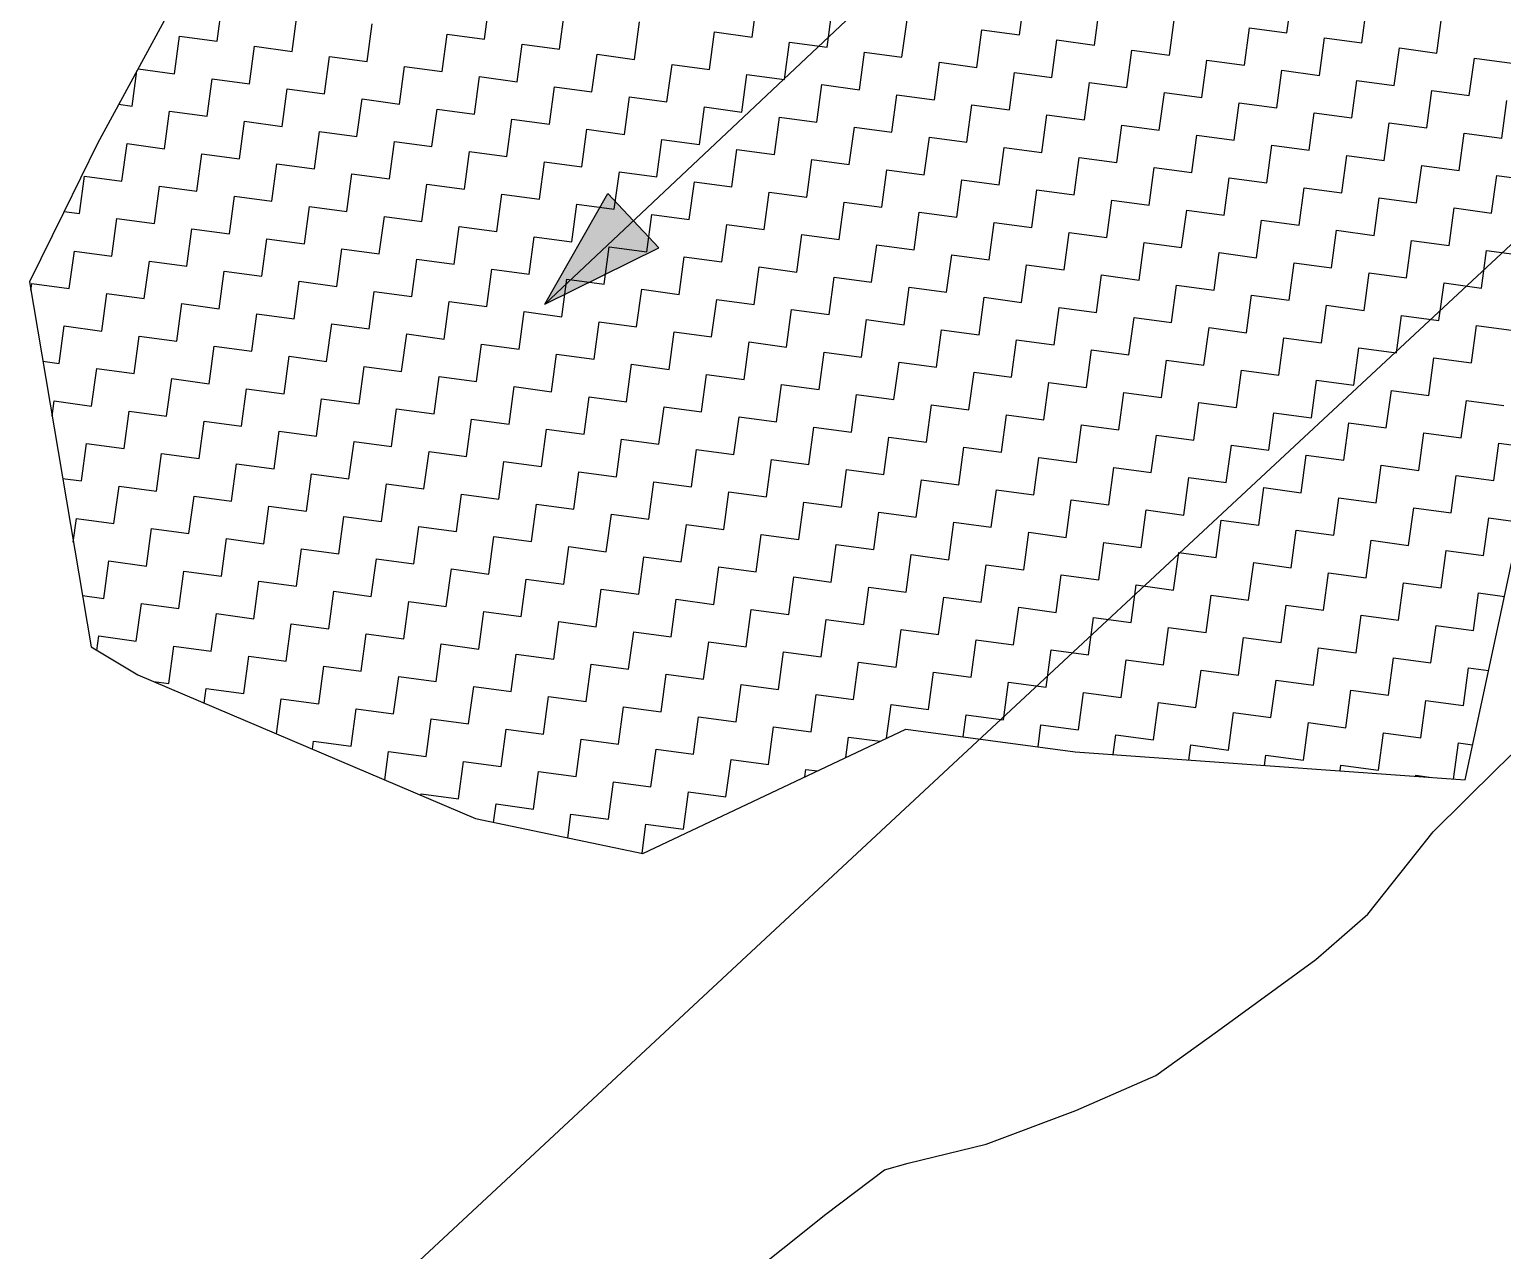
# Model space of a CAD drawing. Header units: metres. Extents: x 291974 to 293244, y 2020596 to 2023640.
# Drawn here: x 292284.4 to 292381.7, y 2020864.5 to 2020945.2 of the extents above; entities that cross this region are included whole.
import ezdxf

# ---------------------------------------------------------------- set-up
doc = ezdxf.new("R2010")
doc.units = ezdxf.units.M
doc.header["$MEASUREMENT"] = 0
for name, color, linetype in [('LINE_WATER', 4, 'Continuous'), ('POLY_HATCH', 12, 'Continuous'), ('POLY_PARCEL', 6, 'Continuous')]:
    doc.layers.add(name, color=color, linetype=linetype)

msp = doc.modelspace()

# ---------------------------------------------------------------- hatches: boundary and pattern name
h = msp.add_hatch(color=256)
h.paths.add_polyline_path([(292324.273, 2020932.608), (292322.583, 2020934.401), (292318.412, 2020927.085)])
h.paths.add_polyline_path([(292318.412, 2020927.085), (292325.962, 2020930.815), (292324.273, 2020932.608)])

# ---------------------------------------------------------------- linework, layer by layer
for points in [[(292318.412, 2020927.085), (292353.724, 2020960.36)], [(292318.412, 2020927.085), (292322.583, 2020934.401)], [(292322.583, 2020934.401), (292325.962, 2020930.815)], [(292318.412, 2020927.085), (292325.962, 2020930.815)]]:
    msp.add_lwpolyline(points)
at = {"layer": 'LINE_WATER'}
for p, q in [((292381.369, 2020896.406), (292386.852, 2020901.728)), ((292377.123, 2020892.216), (292381.369, 2020896.406)), ((292372.811, 2020886.778), (292377.123, 2020892.216)), ((292369.374, 2020883.778), (292372.811, 2020886.778)), ((292362.886, 2020879.025), (292369.374, 2020883.778)), ((292358.811, 2020876.111), (292362.886, 2020879.025)), ((292353.517, 2020873.794), (292358.811, 2020876.111)), ((292347.585, 2020871.563), (292353.517, 2020873.794)), ((292342.435, 2020870.309), (292347.585, 2020871.563)), ((292340.86, 2020869.872), (292342.435, 2020870.309)), ((292336.998, 2020866.929), (292340.86, 2020869.872)), ((292331.176, 2020862.302), (292336.998, 2020866.929))]:
    msp.add_line(p, q, dxfattribs=at)
at = {"layer": 'POLY_HATCH'}
for p, q in [((292297.491, 2020953.61), (292288.84, 2020937.705)), ((292288.84, 2020937.705), (292286.597, 2020933.13)), ((292286.597, 2020933.13), (292284.353, 2020928.555)), ((292284.353, 2020928.555), (292288.422, 2020904.432)), ((292381.443, 2020905.919), (292383.641, 2020916.19)), ((292379.246, 2020895.647), (292381.443, 2020905.919)), ((292288.422, 2020904.432), (292291.522, 2020902.593)), ((292291.522, 2020902.593), (292313.829, 2020893.083)), ((292324.905, 2020890.778), (292342.282, 2020899.003)), ((292342.282, 2020899.003), (292353.466, 2020897.496)), ((292353.466, 2020897.496), (292379.246, 2020895.647)), ((292313.829, 2020893.083), (292324.905, 2020890.778))]:
    msp.add_line(p, q, dxfattribs=at)
at = {"layer": 'POLY_HATCH', "linetype": 'Continuous'}
for p, q in [((292314.436, 2020944.604), (292314.77, 2020947.081)), ((292332.113, 2020944.744), (292332.447, 2020947.221)), ((292349.79, 2020944.884), (292350.123, 2020947.361)), ((292367.466, 2020945.024), (292367.8, 2020947.501)), ((292296.759, 2020944.464), (292297.093, 2020946.941)), ((292301.714, 2020943.796), (292302.048, 2020946.274)), ((292319.391, 2020943.936), (292319.725, 2020946.414)), ((292337.068, 2020944.076), (292337.402, 2020946.554)), ((292354.745, 2020944.216), (292355.079, 2020946.694)), ((292372.422, 2020944.356), (292372.756, 2020946.834)), ((292377.377, 2020943.688), (292377.711, 2020946.166)), ((292306.669, 2020943.128), (292307.003, 2020945.606)), ((292324.346, 2020943.268), (292324.68, 2020945.746)), ((292342.023, 2020943.408), (292342.357, 2020945.886)), ((292346.978, 2020942.74), (292347.312, 2020945.218)), ((292347.312, 2020945.218), (292349.79, 2020944.884)), ((292359.7, 2020943.548), (292360.034, 2020946.026)), ((292364.655, 2020942.88), (292364.989, 2020945.358)), ((292364.989, 2020945.358), (292367.466, 2020945.024)), ((292293.947, 2020942.32), (292294.281, 2020944.798)), ((292294.281, 2020944.798), (292296.759, 2020944.464)), ((292311.624, 2020942.46), (292311.958, 2020944.938)), ((292311.958, 2020944.938), (292314.436, 2020944.604)), ((292316.579, 2020941.792), (292316.913, 2020944.27)), ((292316.913, 2020944.27), (292319.391, 2020943.936)), ((292329.301, 2020942.6), (292329.635, 2020945.078)), ((292329.635, 2020945.078), (292332.113, 2020944.744)), ((292334.256, 2020941.932), (292334.59, 2020944.41)), ((292334.59, 2020944.41), (292337.068, 2020944.076)), ((292351.933, 2020942.072), (292352.267, 2020944.55)), ((292352.267, 2020944.55), (292354.745, 2020944.216)), ((292369.61, 2020942.212), (292369.944, 2020944.69)), ((292369.944, 2020944.69), (292372.422, 2020944.356)), ((292298.902, 2020941.652), (292299.236, 2020944.13)), ((292299.236, 2020944.13), (292301.714, 2020943.796)), ((292303.857, 2020940.985), (292304.191, 2020943.462)), ((292304.191, 2020943.462), (292306.669, 2020943.128)), ((292321.534, 2020941.124), (292321.868, 2020943.602)), ((292321.868, 2020943.602), (292324.346, 2020943.268)), ((292339.211, 2020941.264), (292339.545, 2020943.742)), ((292339.545, 2020943.742), (292342.023, 2020943.408)), ((292356.888, 2020941.404), (292357.222, 2020943.882)), ((292357.222, 2020943.882), (292359.7, 2020943.548)), ((292361.843, 2020940.737), (292362.177, 2020943.214)), ((292362.177, 2020943.214), (292364.655, 2020942.88)), ((292374.565, 2020941.544), (292374.899, 2020944.022)), ((292374.899, 2020944.022), (292377.377, 2020943.688)), ((292379.52, 2020940.877), (292379.854, 2020943.354)), ((292379.854, 2020943.354), (292382.332, 2020943.02)), ((292291.136, 2020940.177), (292291.449, 2020942.502)), ((292291.528, 2020942.646), (292293.947, 2020942.32)), ((292308.813, 2020940.317), (292309.147, 2020942.794)), ((292309.147, 2020942.794), (292311.624, 2020942.46)), ((292326.49, 2020940.457), (292326.824, 2020942.934)), ((292326.824, 2020942.934), (292329.301, 2020942.6)), ((292331.445, 2020939.789), (292331.779, 2020942.266)), ((292331.779, 2020942.266), (292334.256, 2020941.932)), ((292344.166, 2020940.597), (292344.5, 2020943.074)), ((292344.5, 2020943.074), (292346.978, 2020942.74)), ((292349.122, 2020939.929), (292349.456, 2020942.406)), ((292349.456, 2020942.406), (292351.933, 2020942.072)), ((292366.799, 2020940.069), (292367.133, 2020942.546)), ((292367.133, 2020942.546), (292369.61, 2020942.212)), ((292296.091, 2020939.509), (292296.425, 2020941.986)), ((292296.425, 2020941.986), (292298.902, 2020941.652)), ((292301.046, 2020938.841), (292301.38, 2020941.318)), ((292301.38, 2020941.318), (292303.857, 2020940.985)), ((292313.768, 2020939.649), (292314.102, 2020942.126)), ((292314.102, 2020942.126), (292316.579, 2020941.792)), ((292318.723, 2020938.981), (292319.057, 2020941.458)), ((292319.057, 2020941.458), (292321.534, 2020941.124)), ((292336.4, 2020939.121), (292336.734, 2020941.598)), ((292336.734, 2020941.598), (292339.211, 2020941.264)), ((292354.077, 2020939.261), (292354.411, 2020941.738)), ((292354.411, 2020941.738), (292356.888, 2020941.404)), ((292371.754, 2020939.401), (292372.088, 2020941.878)), ((292372.088, 2020941.878), (292374.565, 2020941.544)), ((292290.249, 2020940.296), (292291.136, 2020940.177)), ((292306.001, 2020938.173), (292306.335, 2020940.651)), ((292306.335, 2020940.651), (292308.813, 2020940.317)), ((292323.678, 2020938.313), (292324.012, 2020940.791)), ((292324.012, 2020940.791), (292326.49, 2020940.457)), ((292341.355, 2020938.453), (292341.689, 2020940.931)), ((292341.689, 2020940.931), (292344.166, 2020940.597)), ((292346.31, 2020937.785), (292346.644, 2020940.263)), ((292346.644, 2020940.263), (292349.122, 2020939.929)), ((292359.032, 2020938.593), (292359.366, 2020941.071)), ((292359.366, 2020941.071), (292361.843, 2020940.737)), ((292363.987, 2020937.925), (292364.321, 2020940.403)), ((292364.321, 2020940.403), (292366.799, 2020940.069)), ((292376.709, 2020938.733), (292377.043, 2020941.21)), ((292377.043, 2020941.21), (292379.52, 2020940.877)), ((292381.664, 2020938.065), (292381.998, 2020940.543)), ((292293.279, 2020937.365), (292293.613, 2020939.843)), ((292293.613, 2020939.843), (292296.091, 2020939.509)), ((292310.956, 2020937.505), (292311.29, 2020939.983)), ((292311.29, 2020939.983), (292313.768, 2020939.649)), ((292315.911, 2020936.837), (292316.245, 2020939.315)), ((292316.245, 2020939.315), (292318.723, 2020938.981)), ((292328.633, 2020937.645), (292328.967, 2020940.123)), ((292328.967, 2020940.123), (292331.445, 2020939.789)), ((292333.588, 2020936.977), (292333.922, 2020939.455)), ((292333.922, 2020939.455), (292336.4, 2020939.121)), ((292351.265, 2020937.117), (292351.599, 2020939.595)), ((292351.599, 2020939.595), (292354.077, 2020939.261)), ((292368.942, 2020937.257), (292369.276, 2020939.735)), ((292369.276, 2020939.735), (292371.754, 2020939.401)), ((292298.234, 2020936.697), (292298.568, 2020939.175)), ((292298.568, 2020939.175), (292301.046, 2020938.841)), ((292303.19, 2020936.029), (292303.524, 2020938.507)), ((292303.524, 2020938.507), (292306.001, 2020938.173)), ((292320.867, 2020936.169), (292321.2, 2020938.647)), ((292321.2, 2020938.647), (292323.678, 2020938.313)), ((292338.543, 2020936.309), (292338.877, 2020938.787)), ((292338.877, 2020938.787), (292341.355, 2020938.453)), ((292356.22, 2020936.449), (292356.554, 2020938.927)), ((292356.554, 2020938.927), (292359.032, 2020938.593)), ((292373.897, 2020936.589), (292374.231, 2020939.067)), ((292374.231, 2020939.067), (292376.709, 2020938.733)), ((292378.852, 2020935.921), (292379.186, 2020938.399)), ((292379.186, 2020938.399), (292381.664, 2020938.065)), ((292290.468, 2020935.222), (292290.802, 2020937.699)), ((292290.802, 2020937.699), (292293.279, 2020937.365)), ((292308.145, 2020935.361), (292308.479, 2020937.839)), ((292308.479, 2020937.839), (292310.956, 2020937.505)), ((292325.822, 2020935.501), (292326.156, 2020937.979)), ((292326.156, 2020937.979), (292328.633, 2020937.645)), ((292343.499, 2020935.641), (292343.833, 2020938.119)), ((292343.833, 2020938.119), (292346.31, 2020937.785)), ((292348.454, 2020934.974), (292348.788, 2020937.451)), ((292348.788, 2020937.451), (292351.265, 2020937.117)), ((292361.176, 2020935.781), (292361.509, 2020938.259)), ((292361.509, 2020938.259), (292363.987, 2020937.925)), ((292366.131, 2020935.114), (292366.465, 2020937.591)), ((292366.465, 2020937.591), (292368.942, 2020937.257)), ((292295.423, 2020934.554), (292295.757, 2020937.031)), ((292295.757, 2020937.031), (292298.234, 2020936.697)), ((292300.378, 2020933.886), (292300.712, 2020936.363)), ((292300.712, 2020936.363), (292303.19, 2020936.029)), ((292313.1, 2020934.694), (292313.434, 2020937.171)), ((292313.434, 2020937.171), (292315.911, 2020936.837)), ((292318.055, 2020934.026), (292318.389, 2020936.503)), ((292318.389, 2020936.503), (292320.867, 2020936.169)), ((292330.777, 2020934.834), (292331.111, 2020937.311)), ((292331.111, 2020937.311), (292333.588, 2020936.977)), ((292335.732, 2020934.166), (292336.066, 2020936.643)), ((292336.066, 2020936.643), (292338.543, 2020936.309)), ((292353.409, 2020934.306), (292353.743, 2020936.783)), ((292353.743, 2020936.783), (292356.22, 2020936.449)), ((292371.086, 2020934.446), (292371.42, 2020936.923)), ((292371.42, 2020936.923), (292373.897, 2020936.589)), ((292287.656, 2020933.078), (292287.99, 2020935.555)), ((292287.99, 2020935.555), (292290.468, 2020935.222)), ((292305.333, 2020933.218), (292305.667, 2020935.695)), ((292305.667, 2020935.695), (292308.145, 2020935.361)), ((292323.01, 2020933.358), (292323.344, 2020935.835)), ((292323.344, 2020935.835), (292325.822, 2020935.501)), ((292340.687, 2020933.498), (292341.021, 2020935.975)), ((292341.021, 2020935.975), (292343.499, 2020935.641)), ((292358.364, 2020933.638), (292358.698, 2020936.115)), ((292358.698, 2020936.115), (292361.176, 2020935.781)), ((292363.319, 2020932.97), (292363.653, 2020935.447)), ((292363.653, 2020935.447), (292366.131, 2020935.114)), ((292376.041, 2020933.778), (292376.375, 2020936.255)), ((292376.375, 2020936.255), (292378.852, 2020935.921)), ((292380.996, 2020933.11), (292381.33, 2020935.587)), ((292381.33, 2020935.587), (292383.808, 2020935.254)), ((292292.611, 2020932.41), (292292.945, 2020934.888)), ((292292.945, 2020934.888), (292295.423, 2020934.554)), ((292310.288, 2020932.55), (292310.622, 2020935.028)), ((292310.622, 2020935.028), (292313.1, 2020934.694)), ((292327.965, 2020932.69), (292328.299, 2020935.168)), ((292328.299, 2020935.168), (292330.777, 2020934.834)), ((292332.92, 2020932.022), (292333.254, 2020934.5)), ((292333.254, 2020934.5), (292335.732, 2020934.166)), ((292345.642, 2020932.83), (292345.976, 2020935.308)), ((292345.976, 2020935.308), (292348.454, 2020934.974)), ((292350.597, 2020932.162), (292350.931, 2020934.64)), ((292350.931, 2020934.64), (292353.409, 2020934.306)), ((292368.274, 2020932.302), (292368.608, 2020934.78)), ((292368.608, 2020934.78), (292371.086, 2020934.446)), ((292297.567, 2020931.742), (292297.901, 2020934.22)), ((292297.901, 2020934.22), (292300.378, 2020933.886)), ((292302.522, 2020931.074), (292302.856, 2020933.552)), ((292302.856, 2020933.552), (292305.333, 2020933.218)), ((292315.244, 2020931.882), (292315.577, 2020934.36)), ((292315.577, 2020934.36), (292318.055, 2020934.026)), ((292320.199, 2020931.214), (292320.533, 2020933.692)), ((292320.533, 2020933.692), (292323.01, 2020933.358)), ((292337.876, 2020931.354), (292338.21, 2020933.832)), ((292338.21, 2020933.832), (292340.687, 2020933.498)), ((292355.553, 2020931.494), (292355.886, 2020933.972)), ((292355.886, 2020933.972), (292358.364, 2020933.638)), ((292373.229, 2020931.634), (292373.563, 2020934.112)), ((292373.563, 2020934.112), (292376.041, 2020933.778)), ((292378.185, 2020930.966), (292378.519, 2020933.444)), ((292378.519, 2020933.444), (292380.996, 2020933.11)), ((292286.638, 2020933.215), (292287.656, 2020933.078)), ((292289.8, 2020930.266), (292290.134, 2020932.744)), ((292290.134, 2020932.744), (292292.611, 2020932.41)), ((292307.477, 2020930.406), (292307.811, 2020932.884)), ((292307.811, 2020932.884), (292310.288, 2020932.55)), ((292325.154, 2020930.546), (292325.488, 2020933.024)), ((292325.488, 2020933.024), (292327.965, 2020932.69)), ((292342.831, 2020930.686), (292343.165, 2020933.164)), ((292343.165, 2020933.164), (292345.642, 2020932.83)), ((292347.786, 2020930.018), (292348.12, 2020932.496)), ((292348.12, 2020932.496), (292350.597, 2020932.162)), ((292360.508, 2020930.826), (292360.842, 2020933.304)), ((292360.842, 2020933.304), (292363.319, 2020932.97)), ((292365.463, 2020930.158), (292365.797, 2020932.636)), ((292365.797, 2020932.636), (292368.274, 2020932.302)), ((292294.755, 2020929.598), (292295.089, 2020932.076)), ((292295.089, 2020932.076), (292297.567, 2020931.742)), ((292312.432, 2020929.738), (292312.766, 2020932.216)), ((292312.766, 2020932.216), (292315.244, 2020931.882)), ((292317.387, 2020929.071), (292317.721, 2020931.548)), ((292317.721, 2020931.548), (292320.199, 2020931.214)), ((292330.109, 2020929.878), (292330.443, 2020932.356)), ((292330.443, 2020932.356), (292332.92, 2020932.022)), ((292335.064, 2020929.211), (292335.398, 2020931.688)), ((292335.398, 2020931.688), (292337.876, 2020931.354)), ((292352.741, 2020929.351), (292353.075, 2020931.828)), ((292353.075, 2020931.828), (292355.553, 2020931.494)), ((292370.418, 2020929.491), (292370.752, 2020931.968)), ((292370.752, 2020931.968), (292373.229, 2020931.634)), ((292286.988, 2020928.123), (292287.322, 2020930.6)), ((292287.322, 2020930.6), (292289.8, 2020930.266)), ((292299.71, 2020928.931), (292300.044, 2020931.408)), ((292300.044, 2020931.408), (292302.522, 2020931.074)), ((292304.665, 2020928.263), (292304.999, 2020930.74)), ((292304.999, 2020930.74), (292307.477, 2020930.406)), ((292322.342, 2020928.403), (292322.676, 2020930.88)), ((292322.676, 2020930.88), (292325.154, 2020930.546)), ((292340.019, 2020928.543), (292340.353, 2020931.02)), ((292340.353, 2020931.02), (292342.831, 2020930.686)), ((292357.696, 2020928.683), (292358.03, 2020931.16)), ((292358.03, 2020931.16), (292360.508, 2020930.826)), ((292375.373, 2020928.823), (292375.707, 2020931.3)), ((292375.707, 2020931.3), (292378.185, 2020930.966)), ((292380.328, 2020928.155), (292380.662, 2020930.632)), ((292380.662, 2020930.632), (292383.14, 2020930.298)), ((292291.944, 2020927.455), (292292.278, 2020929.932)), ((292292.278, 2020929.932), (292294.755, 2020929.598)), ((292309.621, 2020927.595), (292309.954, 2020930.072)), ((292309.954, 2020930.072), (292312.432, 2020929.738)), ((292327.297, 2020927.735), (292327.631, 2020930.212)), ((292327.631, 2020930.212), (292330.109, 2020929.878)), ((292344.974, 2020927.875), (292345.308, 2020930.352)), ((292345.308, 2020930.352), (292347.786, 2020930.018)), ((292349.93, 2020927.207), (292350.263, 2020929.684)), ((292350.263, 2020929.684), (292352.741, 2020929.351)), ((292362.651, 2020928.015), (292362.985, 2020930.492)), ((292362.985, 2020930.492), (292365.463, 2020930.158)), ((292367.606, 2020927.347), (292367.94, 2020929.824)), ((292367.94, 2020929.824), (292370.418, 2020929.491)), ((292296.899, 2020926.787), (292297.233, 2020929.265)), ((292297.233, 2020929.265), (292299.71, 2020928.931)), ((292301.854, 2020926.119), (292302.188, 2020928.597)), ((292302.188, 2020928.597), (292304.665, 2020928.263)), ((292314.576, 2020926.927), (292314.91, 2020929.405)), ((292314.91, 2020929.405), (292317.387, 2020929.071)), ((292319.531, 2020926.259), (292319.865, 2020928.737)), ((292319.865, 2020928.737), (292322.342, 2020928.403)), ((292332.253, 2020927.067), (292332.587, 2020929.545)), ((292332.587, 2020929.545), (292335.064, 2020929.211)), ((292337.208, 2020926.399), (292337.542, 2020928.877)), ((292337.542, 2020928.877), (292340.019, 2020928.543)), ((292354.885, 2020926.539), (292355.219, 2020929.017)), ((292355.219, 2020929.017), (292357.696, 2020928.683)), ((292372.562, 2020926.679), (292372.896, 2020929.157)), ((292372.896, 2020929.157), (292375.373, 2020928.823)), ((292284.448, 2020927.992), (292284.511, 2020928.457)), ((292284.511, 2020928.457), (292286.988, 2020928.123)), ((292289.132, 2020925.311), (292289.466, 2020927.789)), ((292289.466, 2020927.789), (292291.944, 2020927.455)), ((292306.809, 2020925.451), (292307.143, 2020927.929)), ((292307.143, 2020927.929), (292309.621, 2020927.595)), ((292324.486, 2020925.591), (292324.82, 2020928.069)), ((292324.82, 2020928.069), (292327.297, 2020927.735)), ((292342.163, 2020925.731), (292342.497, 2020928.209)), ((292342.497, 2020928.209), (292344.974, 2020927.875)), ((292359.84, 2020925.871), (292360.174, 2020928.349)), ((292360.174, 2020928.349), (292362.651, 2020928.015)), ((292364.795, 2020925.203), (292365.129, 2020927.681)), ((292365.129, 2020927.681), (292367.606, 2020927.347)), ((292377.517, 2020926.011), (292377.851, 2020928.489)), ((292377.851, 2020928.489), (292380.328, 2020928.155)), ((292294.087, 2020924.643), (292294.421, 2020927.121)), ((292294.421, 2020927.121), (292296.899, 2020926.787)), ((292311.764, 2020924.783), (292312.098, 2020927.261)), ((292312.098, 2020927.261), (292314.576, 2020926.927)), ((292329.441, 2020924.923), (292329.775, 2020927.401)), ((292329.775, 2020927.401), (292332.253, 2020927.067)), ((292334.396, 2020924.255), (292334.73, 2020926.733)), ((292334.73, 2020926.733), (292337.208, 2020926.399)), ((292347.118, 2020925.063), (292347.452, 2020927.541)), ((292347.452, 2020927.541), (292349.93, 2020927.207)), ((292352.073, 2020924.395), (292352.407, 2020926.873)), ((292352.407, 2020926.873), (292354.885, 2020926.539)), ((292369.75, 2020924.535), (292370.084, 2020927.013)), ((292370.084, 2020927.013), (292372.562, 2020926.679)), ((292299.042, 2020923.975), (292299.376, 2020926.453)), ((292299.376, 2020926.453), (292301.854, 2020926.119)), ((292303.997, 2020923.308), (292304.331, 2020925.785)), ((292304.331, 2020925.785), (292306.809, 2020925.451)), ((292316.719, 2020924.115), (292317.053, 2020926.593)), ((292317.053, 2020926.593), (292319.531, 2020926.259)), ((292321.674, 2020923.448), (292322.008, 2020925.925)), ((292322.008, 2020925.925), (292324.486, 2020925.591)), ((292339.351, 2020923.588), (292339.685, 2020926.065)), ((292339.685, 2020926.065), (292342.163, 2020925.731)), ((292357.028, 2020923.728), (292357.362, 2020926.205)), ((292357.362, 2020926.205), (292359.84, 2020925.871)), ((292374.705, 2020923.868), (292375.039, 2020926.345)), ((292375.039, 2020926.345), (292377.517, 2020926.011)), ((292379.66, 2020923.2), (292379.994, 2020925.677)), ((292379.994, 2020925.677), (292382.472, 2020925.343)), ((292286.321, 2020923.168), (292286.654, 2020925.645)), ((292286.654, 2020925.645), (292289.132, 2020925.311)), ((292291.276, 2020922.5), (292291.61, 2020924.977)), ((292291.61, 2020924.977), (292294.087, 2020924.643)), ((292308.953, 2020922.64), (292309.287, 2020925.117)), ((292309.287, 2020925.117), (292311.764, 2020924.783)), ((292326.63, 2020922.78), (292326.963, 2020925.257)), ((292326.963, 2020925.257), (292329.441, 2020924.923)), ((292344.306, 2020922.92), (292344.64, 2020925.397)), ((292344.64, 2020925.397), (292347.118, 2020925.063)), ((292349.262, 2020922.252), (292349.596, 2020924.729)), ((292349.596, 2020924.729), (292352.073, 2020924.395)), ((292361.983, 2020923.06), (292362.317, 2020925.537)), ((292362.317, 2020925.537), (292364.795, 2020925.203)), ((292366.939, 2020922.392), (292367.272, 2020924.869)), ((292367.272, 2020924.869), (292369.75, 2020924.535)), ((292296.231, 2020921.832), (292296.565, 2020924.309)), ((292296.565, 2020924.309), (292299.042, 2020923.975)), ((292313.908, 2020921.972), (292314.242, 2020924.449)), ((292314.242, 2020924.449), (292316.719, 2020924.115)), ((292318.863, 2020921.304), (292319.197, 2020923.782)), ((292319.197, 2020923.782), (292321.674, 2020923.448)), ((292331.585, 2020922.112), (292331.919, 2020924.589)), ((292331.919, 2020924.589), (292334.396, 2020924.255)), ((292336.54, 2020921.444), (292336.874, 2020923.921)), ((292336.874, 2020923.921), (292339.351, 2020923.588)), ((292354.217, 2020921.584), (292354.551, 2020924.061)), ((292354.551, 2020924.061), (292357.028, 2020923.728)), ((292371.894, 2020921.724), (292372.228, 2020924.201)), ((292372.228, 2020924.201), (292374.705, 2020923.868)), ((292285.237, 2020923.314), (292286.321, 2020923.168)), ((292288.464, 2020920.356), (292288.798, 2020922.834)), ((292288.798, 2020922.834), (292291.276, 2020922.5)), ((292301.186, 2020921.164), (292301.52, 2020923.642)), ((292301.52, 2020923.642), (292303.997, 2020923.308)), ((292306.141, 2020920.496), (292306.475, 2020922.974)), ((292306.475, 2020922.974), (292308.953, 2020922.64)), ((292323.818, 2020920.636), (292324.152, 2020923.114)), ((292324.152, 2020923.114), (292326.63, 2020922.78)), ((292341.495, 2020920.776), (292341.829, 2020923.254)), ((292341.829, 2020923.254), (292344.306, 2020922.92)), ((292359.172, 2020920.916), (292359.506, 2020923.394)), ((292359.506, 2020923.394), (292361.983, 2020923.06)), ((292376.849, 2020921.056), (292377.183, 2020923.534)), ((292377.183, 2020923.534), (292379.66, 2020923.2)), ((292293.419, 2020919.688), (292293.753, 2020922.166)), ((292293.753, 2020922.166), (292296.231, 2020921.832)), ((292311.096, 2020919.828), (292311.43, 2020922.306)), ((292311.43, 2020922.306), (292313.908, 2020921.972)), ((292328.773, 2020919.968), (292329.107, 2020922.446)), ((292329.107, 2020922.446), (292331.585, 2020922.112)), ((292333.728, 2020919.3), (292334.062, 2020921.778)), ((292334.062, 2020921.778), (292336.54, 2020921.444)), ((292346.45, 2020920.108), (292346.784, 2020922.586)), ((292346.784, 2020922.586), (292349.262, 2020922.252)), ((292351.405, 2020919.44), (292351.739, 2020921.918)), ((292351.739, 2020921.918), (292354.217, 2020921.584)), ((292364.127, 2020920.248), (292364.461, 2020922.726)), ((292364.461, 2020922.726), (292366.939, 2020922.392)), ((292369.082, 2020919.58), (292369.416, 2020922.058)), ((292369.416, 2020922.058), (292371.894, 2020921.724)), ((292298.374, 2020919.02), (292298.708, 2020921.498)), ((292298.708, 2020921.498), (292301.186, 2020921.164)), ((292303.33, 2020918.352), (292303.664, 2020920.83)), ((292303.664, 2020920.83), (292306.141, 2020920.496)), ((292316.051, 2020919.16), (292316.385, 2020921.638)), ((292316.385, 2020921.638), (292318.863, 2020921.304)), ((292321.007, 2020918.492), (292321.34, 2020920.97)), ((292321.34, 2020920.97), (292323.818, 2020920.636)), ((292338.683, 2020918.632), (292339.017, 2020921.11)), ((292339.017, 2020921.11), (292341.495, 2020920.776)), ((292356.36, 2020918.772), (292356.694, 2020921.25)), ((292356.694, 2020921.25), (292359.172, 2020920.916)), ((292374.037, 2020918.912), (292374.371, 2020921.39)), ((292374.371, 2020921.39), (292376.849, 2020921.056)), ((292285.85, 2020919.679), (292285.987, 2020920.69)), ((292285.987, 2020920.69), (292288.464, 2020920.356)), ((292290.608, 2020917.545), (292290.942, 2020920.022)), ((292290.942, 2020920.022), (292293.419, 2020919.688)), ((292308.285, 2020917.685), (292308.619, 2020920.162)), ((292308.619, 2020920.162), (292311.096, 2020919.828)), ((292325.962, 2020917.825), (292326.296, 2020920.302)), ((292326.296, 2020920.302), (292328.773, 2020919.968)), ((292343.639, 2020917.965), (292343.973, 2020920.442)), ((292343.973, 2020920.442), (292346.45, 2020920.108)), ((292361.316, 2020918.105), (292361.649, 2020920.582)), ((292361.649, 2020920.582), (292364.127, 2020920.248)), ((292366.271, 2020917.437), (292366.605, 2020919.914)), ((292366.605, 2020919.914), (292369.082, 2020919.58)), ((292378.992, 2020918.244), (292379.326, 2020920.722)), ((292379.326, 2020920.722), (292381.804, 2020920.388)), ((292295.563, 2020916.877), (292295.897, 2020919.354)), ((292295.897, 2020919.354), (292298.374, 2020919.02)), ((292313.24, 2020917.017), (292313.574, 2020919.494)), ((292313.574, 2020919.494), (292316.051, 2020919.16)), ((292330.917, 2020917.157), (292331.251, 2020919.634)), ((292331.251, 2020919.634), (292333.728, 2020919.3)), ((292335.872, 2020916.489), (292336.206, 2020918.966)), ((292336.206, 2020918.966), (292338.683, 2020918.632)), ((292348.594, 2020917.297), (292348.928, 2020919.774)), ((292348.928, 2020919.774), (292351.405, 2020919.44)), ((292353.549, 2020916.629), (292353.883, 2020919.106)), ((292353.883, 2020919.106), (292356.36, 2020918.772)), ((292371.226, 2020916.769), (292371.56, 2020919.246)), ((292371.56, 2020919.246), (292374.037, 2020918.912)), ((292287.796, 2020915.401), (292288.13, 2020917.879)), ((292288.13, 2020917.879), (292290.608, 2020917.545)), ((292300.518, 2020916.209), (292300.852, 2020918.686)), ((292300.852, 2020918.686), (292303.33, 2020918.352)), ((292305.473, 2020915.541), (292305.807, 2020918.018)), ((292305.807, 2020918.018), (292308.285, 2020917.685)), ((292318.195, 2020916.349), (292318.529, 2020918.826)), ((292318.529, 2020918.826), (292321.007, 2020918.492)), ((292323.15, 2020915.681), (292323.484, 2020918.158)), ((292323.484, 2020918.158), (292325.962, 2020917.825)), ((292340.827, 2020915.821), (292341.161, 2020918.298)), ((292341.161, 2020918.298), (292343.639, 2020917.965)), ((292358.504, 2020915.961), (292358.838, 2020918.438)), ((292358.838, 2020918.438), (292361.316, 2020918.105)), ((292376.181, 2020916.101), (292376.515, 2020918.578)), ((292376.515, 2020918.578), (292378.992, 2020918.244)), ((292381.136, 2020915.433), (292381.47, 2020917.911)), ((292381.47, 2020917.911), (292383.63, 2020917.619)), ((292292.751, 2020914.733), (292293.085, 2020917.211)), ((292293.085, 2020917.211), (292295.563, 2020916.877)), ((292310.428, 2020914.873), (292310.762, 2020917.351)), ((292310.762, 2020917.351), (292313.24, 2020917.017)), ((292328.105, 2020915.013), (292328.439, 2020917.491)), ((292328.439, 2020917.491), (292330.917, 2020917.157)), ((292345.782, 2020915.153), (292346.116, 2020917.631)), ((292346.116, 2020917.631), (292348.594, 2020917.297)), ((292350.737, 2020914.485), (292351.071, 2020916.963)), ((292351.071, 2020916.963), (292353.549, 2020916.629)), ((292363.459, 2020915.293), (292363.793, 2020917.771)), ((292363.793, 2020917.771), (292366.271, 2020917.437)), ((292368.414, 2020914.625), (292368.748, 2020917.103)), ((292368.748, 2020917.103), (292371.226, 2020916.769)), ((292297.707, 2020914.065), (292298.041, 2020916.543)), ((292298.041, 2020916.543), (292300.518, 2020916.209)), ((292315.384, 2020914.205), (292315.717, 2020916.683)), ((292315.717, 2020916.683), (292318.195, 2020916.349)), ((292320.339, 2020913.537), (292320.673, 2020916.015)), ((292320.673, 2020916.015), (292323.15, 2020915.681)), ((292333.06, 2020914.345), (292333.394, 2020916.823)), ((292333.394, 2020916.823), (292335.872, 2020916.489)), ((292338.016, 2020913.677), (292338.35, 2020916.155)), ((292338.35, 2020916.155), (292340.827, 2020915.821)), ((292355.693, 2020913.817), (292356.026, 2020916.295)), ((292356.026, 2020916.295), (292358.504, 2020915.961)), ((292373.369, 2020913.957), (292373.703, 2020916.435)), ((292373.703, 2020916.435), (292376.181, 2020916.101)), ((292286.543, 2020915.57), (292287.796, 2020915.401)), ((292289.94, 2020912.589), (292290.274, 2020915.067)), ((292290.274, 2020915.067), (292292.751, 2020914.733)), ((292302.662, 2020913.397), (292302.996, 2020915.875)), ((292302.996, 2020915.875), (292305.473, 2020915.541)), ((292307.617, 2020912.729), (292307.951, 2020915.207)), ((292307.951, 2020915.207), (292310.428, 2020914.873)), ((292325.294, 2020912.869), (292325.628, 2020915.347)), ((292325.628, 2020915.347), (292328.105, 2020915.013)), ((292342.971, 2020913.009), (292343.305, 2020915.487)), ((292343.305, 2020915.487), (292345.782, 2020915.153)), ((292360.648, 2020913.149), (292360.982, 2020915.627)), ((292360.982, 2020915.627), (292363.459, 2020915.293)), ((292365.603, 2020912.481), (292365.937, 2020914.959)), ((292365.937, 2020914.959), (292368.414, 2020914.625)), ((292378.325, 2020913.289), (292378.659, 2020915.767)), ((292378.659, 2020915.767), (292381.136, 2020915.433)), ((292294.895, 2020911.922), (292295.229, 2020914.399)), ((292295.229, 2020914.399), (292297.707, 2020914.065)), ((292312.572, 2020912.062), (292312.906, 2020914.539)), ((292312.906, 2020914.539), (292315.384, 2020914.205)), ((292330.249, 2020912.202), (292330.583, 2020914.679)), ((292330.583, 2020914.679), (292333.06, 2020914.345)), ((292335.204, 2020911.534), (292335.538, 2020914.011)), ((292335.538, 2020914.011), (292338.016, 2020913.677)), ((292347.926, 2020912.341), (292348.26, 2020914.819)), ((292348.26, 2020914.819), (292350.737, 2020914.485)), ((292352.881, 2020911.674), (292353.215, 2020914.151)), ((292353.215, 2020914.151), (292355.693, 2020913.817)), ((292370.558, 2020911.814), (292370.892, 2020914.291)), ((292370.892, 2020914.291), (292373.369, 2020913.957)), ((292299.85, 2020911.254), (292300.184, 2020913.731)), ((292300.184, 2020913.731), (292302.662, 2020913.397)), ((292304.805, 2020910.586), (292305.139, 2020913.063)), ((292305.139, 2020913.063), (292307.617, 2020912.729)), ((292317.527, 2020911.394), (292317.861, 2020913.871)), ((292317.861, 2020913.871), (292320.339, 2020913.537)), ((292322.482, 2020910.726), (292322.816, 2020913.203)), ((292322.816, 2020913.203), (292325.294, 2020912.869)), ((292340.159, 2020910.866), (292340.493, 2020913.343)), ((292340.493, 2020913.343), (292342.971, 2020913.009)), ((292357.836, 2020911.006), (292358.17, 2020913.483)), ((292358.17, 2020913.483), (292360.648, 2020913.149)), ((292375.513, 2020911.146), (292375.847, 2020913.623)), ((292375.847, 2020913.623), (292378.325, 2020913.289)), ((292287.252, 2020911.366), (292287.462, 2020912.923)), ((292287.462, 2020912.923), (292289.94, 2020912.589)), ((292292.084, 2020909.778), (292292.417, 2020912.255)), ((292292.417, 2020912.255), (292294.895, 2020911.922)), ((292309.76, 2020909.918), (292310.094, 2020912.395)), ((292310.094, 2020912.395), (292312.572, 2020912.062)), ((292327.437, 2020910.058), (292327.771, 2020912.535)), ((292327.771, 2020912.535), (292330.249, 2020912.202)), ((292345.114, 2020910.198), (292345.448, 2020912.675)), ((292345.448, 2020912.675), (292347.926, 2020912.341)), ((292362.791, 2020910.338), (292363.125, 2020912.815)), ((292363.125, 2020912.815), (292365.603, 2020912.481)), ((292367.746, 2020909.67), (292368.08, 2020912.148)), ((292368.08, 2020912.148), (292370.558, 2020911.814)), ((292380.468, 2020910.478), (292380.802, 2020912.955)), ((292380.802, 2020912.955), (292382.889, 2020912.674)), ((292297.039, 2020909.11), (292297.373, 2020911.588)), ((292297.373, 2020911.588), (292299.85, 2020911.254)), ((292314.716, 2020909.25), (292315.05, 2020911.728)), ((292315.05, 2020911.728), (292317.527, 2020911.394)), ((292319.671, 2020908.582), (292320.005, 2020911.06)), ((292320.005, 2020911.06), (292322.482, 2020910.726)), ((292332.393, 2020909.39), (292332.726, 2020911.868)), ((292332.726, 2020911.868), (292335.204, 2020911.534)), ((292337.348, 2020908.722), (292337.682, 2020911.2)), ((292337.682, 2020911.2), (292340.159, 2020910.866)), ((292350.069, 2020909.53), (292350.403, 2020912.008)), ((292350.403, 2020912.008), (292352.881, 2020911.674)), ((292355.025, 2020908.862), (292355.359, 2020911.34)), ((292355.359, 2020911.34), (292357.836, 2020911.006)), ((292372.702, 2020909.002), (292373.035, 2020911.48)), ((292373.035, 2020911.48), (292375.513, 2020911.146)), ((292289.272, 2020907.634), (292289.606, 2020910.112)), ((292289.606, 2020910.112), (292292.084, 2020909.778)), ((292301.994, 2020908.442), (292302.328, 2020910.92)), ((292302.328, 2020910.92), (292304.805, 2020910.586)), ((292306.949, 2020907.774), (292307.283, 2020910.252)), ((292307.283, 2020910.252), (292309.76, 2020909.918)), ((292324.626, 2020907.914), (292324.96, 2020910.392)), ((292324.96, 2020910.392), (292327.437, 2020910.058)), ((292342.303, 2020908.054), (292342.637, 2020910.532)), ((292342.637, 2020910.532), (292345.114, 2020910.198)), ((292359.98, 2020908.194), (292360.314, 2020910.672)), ((292360.314, 2020910.672), (292362.791, 2020910.338)), ((292377.657, 2020908.334), (292377.991, 2020910.812)), ((292377.991, 2020910.812), (292380.468, 2020910.478)), ((292294.227, 2020906.966), (292294.561, 2020909.444)), ((292294.561, 2020909.444), (292297.039, 2020909.11)), ((292311.904, 2020907.106), (292312.238, 2020909.584)), ((292312.238, 2020909.584), (292314.716, 2020909.25)), ((292329.581, 2020907.246), (292329.915, 2020909.724)), ((292329.915, 2020909.724), (292332.393, 2020909.39)), ((292347.258, 2020907.386), (292347.592, 2020909.864)), ((292347.592, 2020909.864), (292350.069, 2020909.53)), ((292352.213, 2020906.718), (292352.547, 2020909.196)), ((292352.547, 2020909.196), (292355.025, 2020908.862)), ((292364.935, 2020907.526), (292365.269, 2020910.004)), ((292365.269, 2020910.004), (292367.746, 2020909.67)), ((292369.89, 2020906.858), (292370.224, 2020909.336)), ((292370.224, 2020909.336), (292372.702, 2020909.002)), ((292299.182, 2020906.299), (292299.516, 2020908.776)), ((292299.516, 2020908.776), (292301.994, 2020908.442)), ((292316.859, 2020906.439), (292317.193, 2020908.916)), ((292317.193, 2020908.916), (292319.671, 2020908.582)), ((292321.814, 2020905.771), (292322.148, 2020908.248)), ((292322.148, 2020908.248), (292324.626, 2020907.914)), ((292334.536, 2020906.578), (292334.87, 2020909.056)), ((292334.87, 2020909.056), (292337.348, 2020908.722)), ((292339.491, 2020905.911), (292339.825, 2020908.388)), ((292339.825, 2020908.388), (292342.303, 2020908.054)), ((292357.168, 2020906.051), (292357.502, 2020908.528)), ((292357.502, 2020908.528), (292359.98, 2020908.194)), ((292374.845, 2020906.191), (292375.179, 2020908.668)), ((292375.179, 2020908.668), (292377.657, 2020908.334)), ((292287.85, 2020907.826), (292289.272, 2020907.634)), ((292291.416, 2020904.823), (292291.75, 2020907.3)), ((292291.75, 2020907.3), (292294.227, 2020906.966)), ((292304.137, 2020905.631), (292304.471, 2020908.108)), ((292304.471, 2020908.108), (292306.949, 2020907.774)), ((292309.093, 2020904.963), (292309.427, 2020907.44)), ((292309.427, 2020907.44), (292311.904, 2020907.106)), ((292326.77, 2020905.103), (292327.103, 2020907.58)), ((292327.103, 2020907.58), (292329.581, 2020907.246)), ((292344.446, 2020905.243), (292344.78, 2020907.72)), ((292344.78, 2020907.72), (292347.258, 2020907.386)), ((292362.123, 2020905.383), (292362.457, 2020907.86)), ((292362.457, 2020907.86), (292364.935, 2020907.526)), ((292367.079, 2020904.715), (292367.412, 2020907.192)), ((292367.412, 2020907.192), (292369.89, 2020906.858)), ((292379.8, 2020905.523), (292380.134, 2020908)), ((292380.134, 2020908), (292381.84, 2020907.77)), ((292296.371, 2020904.155), (292296.705, 2020906.632)), ((292296.705, 2020906.632), (292299.182, 2020906.299)), ((292314.048, 2020904.295), (292314.382, 2020906.772)), ((292314.382, 2020906.772), (292316.859, 2020906.439)), ((292331.725, 2020904.435), (292332.059, 2020906.912)), ((292332.059, 2020906.912), (292334.536, 2020906.578)), ((292336.68, 2020903.767), (292337.014, 2020906.245)), ((292337.014, 2020906.245), (292339.491, 2020905.911)), ((292349.402, 2020904.575), (292349.736, 2020907.052)), ((292349.736, 2020907.052), (292352.213, 2020906.718)), ((292354.357, 2020903.907), (292354.691, 2020906.385)), ((292354.691, 2020906.385), (292357.168, 2020906.051)), ((292372.034, 2020904.047), (292372.368, 2020906.525)), ((292372.368, 2020906.525), (292374.845, 2020906.191)), ((292301.326, 2020903.487), (292301.66, 2020905.965)), ((292301.66, 2020905.965), (292304.137, 2020905.631)), ((292306.281, 2020902.819), (292306.615, 2020905.297)), ((292306.615, 2020905.297), (292309.093, 2020904.963)), ((292319.003, 2020903.627), (292319.337, 2020906.105)), ((292319.337, 2020906.105), (292321.814, 2020905.771)), ((292323.958, 2020902.959), (292324.292, 2020905.437)), ((292324.292, 2020905.437), (292326.77, 2020905.103)), ((292341.635, 2020903.099), (292341.969, 2020905.577)), ((292341.969, 2020905.577), (292344.446, 2020905.243)), ((292359.312, 2020903.239), (292359.646, 2020905.717)), ((292359.646, 2020905.717), (292362.123, 2020905.383)), ((292376.989, 2020903.379), (292377.323, 2020905.857)), ((292377.323, 2020905.857), (292379.8, 2020905.523)), ((292288.809, 2020904.202), (292288.938, 2020905.157)), ((292288.938, 2020905.157), (292291.416, 2020904.823)), ((292293.559, 2020902.011), (292293.893, 2020904.489)), ((292293.893, 2020904.489), (292296.371, 2020904.155)), ((292311.236, 2020902.151), (292311.57, 2020904.629)), ((292311.57, 2020904.629), (292314.048, 2020904.295)), ((292328.913, 2020902.291), (292329.247, 2020904.769)), ((292329.247, 2020904.769), (292331.725, 2020904.435)), ((292346.59, 2020902.431), (292346.924, 2020904.909)), ((292346.924, 2020904.909), (292349.402, 2020904.575)), ((292351.545, 2020901.763), (292351.879, 2020904.241)), ((292351.879, 2020904.241), (292354.357, 2020903.907)), ((292364.267, 2020902.571), (292364.601, 2020905.049)), ((292364.601, 2020905.049), (292367.079, 2020904.715)), ((292369.222, 2020901.903), (292369.556, 2020904.381)), ((292369.556, 2020904.381), (292372.034, 2020904.047)), ((292298.514, 2020901.343), (292298.848, 2020903.821)), ((292298.848, 2020903.821), (292301.326, 2020903.487)), ((292316.191, 2020901.483), (292316.525, 2020903.961)), ((292316.525, 2020903.961), (292319.003, 2020903.627)), ((292321.147, 2020900.815), (292321.48, 2020903.293)), ((292321.48, 2020903.293), (292323.958, 2020902.959)), ((292333.868, 2020901.623), (292334.202, 2020904.101)), ((292334.202, 2020904.101), (292336.68, 2020903.767)), ((292338.823, 2020900.955), (292339.157, 2020903.433)), ((292339.157, 2020903.433), (292341.635, 2020903.099)), ((292356.5, 2020901.095), (292356.834, 2020903.573)), ((292356.834, 2020903.573), (292359.312, 2020903.239)), ((292374.177, 2020901.235), (292374.511, 2020903.713)), ((292374.511, 2020903.713), (292376.989, 2020903.379)), ((292303.47, 2020900.676), (292303.804, 2020903.153)), ((292303.804, 2020903.153), (292306.281, 2020902.819)), ((292308.425, 2020900.008), (292308.759, 2020902.485)), ((292308.759, 2020902.485), (292311.236, 2020902.151)), ((292326.102, 2020900.148), (292326.436, 2020902.625)), ((292326.436, 2020902.625), (292328.913, 2020902.291)), ((292343.779, 2020900.288), (292344.113, 2020902.765)), ((292344.113, 2020902.765), (292346.59, 2020902.431)), ((292361.456, 2020900.428), (292361.789, 2020902.905)), ((292361.789, 2020902.905), (292364.267, 2020902.571)), ((292379.132, 2020900.568), (292379.466, 2020903.045)), ((292379.466, 2020903.045), (292380.79, 2020902.867)), ((292292.577, 2020902.144), (292293.559, 2020902.011)), ((292295.908, 2020900.723), (292296.037, 2020901.677)), ((292296.037, 2020901.677), (292298.514, 2020901.343)), ((292313.38, 2020899.34), (292313.714, 2020901.817)), ((292313.714, 2020901.817), (292316.191, 2020901.483)), ((292331.057, 2020899.48), (292331.391, 2020901.957)), ((292331.391, 2020901.957), (292333.868, 2020901.623)), ((292348.734, 2020899.62), (292349.068, 2020902.097)), ((292349.068, 2020902.097), (292351.545, 2020901.763)), ((292353.689, 2020898.952), (292354.023, 2020901.429)), ((292354.023, 2020901.429), (292356.5, 2020901.095)), ((292366.411, 2020899.76), (292366.745, 2020902.237)), ((292366.745, 2020902.237), (292369.222, 2020901.903)), ((292371.366, 2020899.092), (292371.7, 2020901.569)), ((292371.7, 2020901.569), (292374.177, 2020901.235)), ((292300.679, 2020898.689), (292300.992, 2020901.009)), ((292300.992, 2020901.009), (292303.47, 2020900.676)), ((292305.613, 2020897.864), (292305.947, 2020900.342)), ((292305.947, 2020900.342), (292308.425, 2020900.008)), ((292318.335, 2020898.672), (292318.669, 2020901.149)), ((292318.669, 2020901.149), (292321.147, 2020900.815)), ((292323.29, 2020898.004), (292323.624, 2020900.482)), ((292323.624, 2020900.482), (292326.102, 2020900.148)), ((292336.012, 2020898.812), (292336.346, 2020901.289)), ((292336.346, 2020901.289), (292338.823, 2020900.955)), ((292341.001, 2020898.397), (292341.301, 2020900.622)), ((292341.301, 2020900.622), (292343.779, 2020900.288)), ((292358.644, 2020898.284), (292358.978, 2020900.762)), ((292358.978, 2020900.762), (292361.456, 2020900.428)), ((292376.321, 2020898.424), (292376.655, 2020900.901)), ((292376.655, 2020900.901), (292379.132, 2020900.568)), ((292310.568, 2020897.196), (292310.902, 2020899.674)), ((292310.902, 2020899.674), (292313.38, 2020899.34)), ((292328.245, 2020897.336), (292328.579, 2020899.814)), ((292328.579, 2020899.814), (292331.057, 2020899.48)), ((292346.059, 2020898.494), (292346.256, 2020899.954)), ((292346.256, 2020899.954), (292348.734, 2020899.62)), ((292363.599, 2020897.616), (292363.933, 2020900.094)), ((292363.933, 2020900.094), (292366.411, 2020899.76)), ((292368.554, 2020896.948), (292368.888, 2020899.426)), ((292368.888, 2020899.426), (292371.366, 2020899.092)), ((292315.523, 2020896.528), (292315.857, 2020899.006)), ((292315.857, 2020899.006), (292318.335, 2020898.672)), ((292333.2, 2020896.668), (292333.534, 2020899.146)), ((292333.534, 2020899.146), (292336.012, 2020898.812)), ((292338.307, 2020897.122), (292338.489, 2020898.478)), ((292338.489, 2020898.478), (292340.577, 2020898.196)), ((292351.015, 2020897.826), (292351.211, 2020899.286)), ((292351.211, 2020899.286), (292353.689, 2020898.952)), ((292355.991, 2020897.315), (292356.166, 2020898.618)), ((292356.166, 2020898.618), (292358.644, 2020898.284)), ((292373.509, 2020896.28), (292373.843, 2020898.758)), ((292373.843, 2020898.758), (292376.321, 2020898.424)), ((292303.065, 2020897.672), (292303.136, 2020898.198)), ((292303.136, 2020898.198), (292305.613, 2020897.864)), ((292307.836, 2020895.638), (292308.091, 2020897.53)), ((292308.091, 2020897.53), (292310.568, 2020897.196)), ((292320.479, 2020895.86), (292320.813, 2020898.338)), ((292320.813, 2020898.338), (292323.29, 2020898.004)), ((292325.434, 2020895.192), (292325.768, 2020897.67)), ((292325.768, 2020897.67), (292328.245, 2020897.336)), ((292360.988, 2020896.956), (292361.122, 2020897.95)), ((292361.122, 2020897.95), (292363.599, 2020897.616)), ((292378.477, 2020895.702), (292378.798, 2020898.09)), ((292378.798, 2020898.09), (292379.741, 2020897.963)), ((292312.712, 2020894.385), (292313.046, 2020896.862)), ((292313.046, 2020896.862), (292315.523, 2020896.528)), ((292330.389, 2020894.525), (292330.723, 2020897.002)), ((292330.723, 2020897.002), (292333.2, 2020896.668)), ((292365.985, 2020896.598), (292366.077, 2020897.282)), ((292366.077, 2020897.282), (292368.554, 2020896.948)), ((292370.981, 2020896.24), (292371.032, 2020896.614)), ((292371.032, 2020896.614), (292373.509, 2020896.28)), ((292317.667, 2020893.717), (292318.001, 2020896.194)), ((292318.001, 2020896.194), (292320.479, 2020895.86)), ((292322.622, 2020893.049), (292322.956, 2020895.526)), ((292322.956, 2020895.526), (292325.434, 2020895.192)), ((292335.612, 2020895.846), (292335.678, 2020896.334)), ((292335.678, 2020896.334), (292336.43, 2020896.233)), ((292375.978, 2020895.881), (292375.987, 2020895.946)), ((292375.987, 2020895.946), (292377.027, 2020895.806)), ((292310.221, 2020894.621), (292310.234, 2020894.719)), ((292310.234, 2020894.719), (292312.712, 2020894.385)), ((292327.577, 2020892.381), (292327.911, 2020894.859)), ((292327.911, 2020894.859), (292330.389, 2020894.525)), ((292315.026, 2020892.834), (292315.19, 2020894.051)), ((292315.19, 2020894.051), (292317.667, 2020893.717)), ((292319.933, 2020891.813), (292320.145, 2020893.383)), ((292320.145, 2020893.383), (292322.622, 2020893.049)), ((292324.841, 2020890.791), (292325.1, 2020892.715)), ((292325.1, 2020892.715), (292327.577, 2020892.381))]:
    msp.add_line(p, q, dxfattribs=at)
at = {"layer": 'POLY_PARCEL'}
msp.add_line((292398.217, 2020945.874), (292288.378, 2020843.641), dxfattribs=at)

doc.saveas('drawing.dxf')
